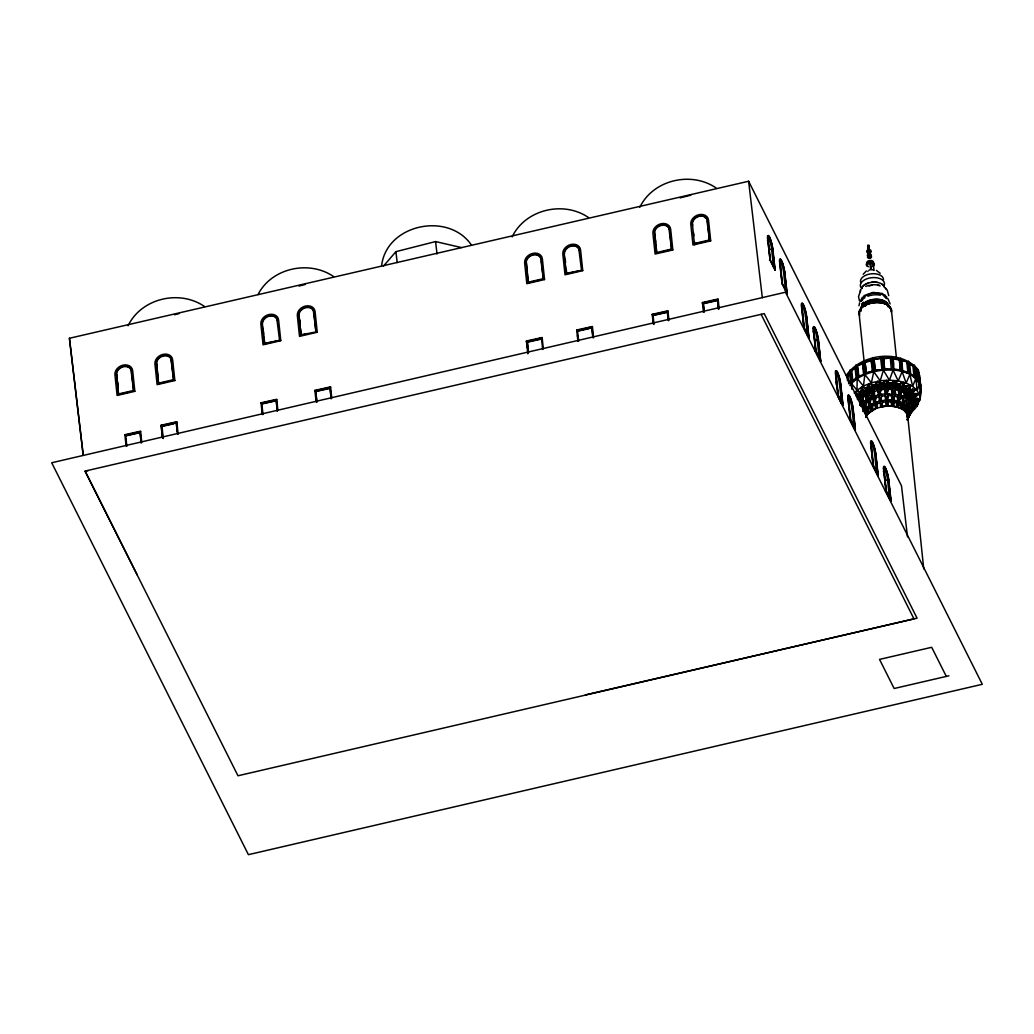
<?xml version="1.0" encoding="UTF-8"?>
<svg xmlns="http://www.w3.org/2000/svg" width="1034" height="1034" viewBox="0 0 1034 1034"><rect width="100%" height="100%" fill="white"/><g stroke="black" fill="none" stroke-linecap="round" stroke-linejoin="round"><path stroke-width="1.5" d="M860.456 289.753L860.43 291.653M866.363 410.95L863.791 410.537L866.363 410.95L866.324 416.211L863.791 410.537L863.209 411.416L863.312 406.065L860.404 405.587L863.312 406.065M885.595 288.796L885.518 288.059M887.224 298.464L886.5 298.387L886.526 296.551L885.518 296.642C878.409 290.502 864.644 292.544 860.844 301.437M846.316 375.458C860.921 353.266 901.079 348.833 918.308 369.926C918.735 383.989 925.262 404.061 909.985 412.695M855.777 365.08L857.186 378.496L856.966 390.232L854.213 393.166M888.723 295.608L887.262 290.166L884.962 287.607M905.357 409.089L905.306 411.61L907.942 407.021C901.092 399.163 888.904 399.253 879.43 401.063L882.041 406.827L882.545 400.585L882.041 406.827L879.43 401.063M858.97 305.767L859.603 302.82M867.681 246.751L867.72 245.95M868.263 247.604L868.108 248.923L867.707 246.415M868.663 246.764L868.702 245.95M859.797 405.225L859.939 401.114L860.249 404.1M898.611 403.338L900.847 404.152L902.798 402.859L907.309 406.233L907.413 403.777M129.121 392.054L118.561 394.51L116.351 372.718A7.845 6.282 -26.7 0 1 123.124 366.294A7.845 6.282 -26.7 0 1 130.891 369.345L133.644 391.007L131.589 371.503M167.611 381.611L158.577 383.717L156.354 361.926A7.845 6.282 -26.7 0 1 163.126 355.502A7.845 6.282 -26.7 0 1 170.894 358.552L173.647 380.215L170.636 380.913M262.209 323.875L262.287 322.078A7.845 6.282 -26.7 0 1 269.06 315.654A7.845 6.282 -26.7 0 1 276.828 318.705L279.581 340.367L264.51 343.87L262.209 323.875L264.51 343.87M262.455 324.366L262.546 322.582A7.845 6.282 -26.7 0 1 269.318 316.158A7.845 6.282 -26.7 0 1 277.073 319.196L277.28 320.372M306.995 334.021L300.726 334.926L298.761 313.625A7.845 6.282 -26.7 0 1 305.534 307.201A7.845 6.282 -26.7 0 1 313.302 310.252L315.887 330.415M300.972 335.417L299.007 314.129A7.845 6.282 -26.7 0 1 305.78 307.705A7.845 6.282 -26.7 0 1 313.548 310.756M538.83 280.279L528.271 282.734L526.06 260.943A7.845 6.282 -26.7 0 1 532.833 254.519A7.845 6.282 -26.7 0 1 540.601 257.569L543.354 279.232L541.454 261.227M528.271 282.734L526.306 261.434A7.845 6.282 -26.7 0 1 533.079 255.01A7.845 6.282 -26.7 0 1 540.847 258.061L541.053 259.237M564.163 253.834L564.254 252.05A7.845 6.282 -26.7 0 1 571.027 245.627A7.845 6.282 -26.7 0 1 578.794 248.677L581.535 270.339L566.218 273.338L564.163 253.834L566.218 273.338M564.409 254.338L564.499 252.542A7.845 6.282 -26.7 0 1 571.272 246.118A7.845 6.282 -26.7 0 1 579.04 249.168L579.234 250.344M669.334 229.613L669.14 228.449A7.845 6.282 -26.7 0 0 661.372 225.399A7.845 6.282 -26.7 0 0 654.6 231.823L656.564 253.11L654.354 231.332A7.845 6.282 -26.7 0 1 661.127 224.908A7.845 6.282 -26.7 0 1 668.882 227.945L671.635 249.621L669.748 231.616M708.006 240.896L694.434 244.037L692.224 222.258A7.845 6.282 -26.7 0 1 698.997 215.835A7.845 6.282 -26.7 0 1 706.765 218.872L709.505 240.547L707.463 221.043M692.379 224.533L692.47 222.749A7.845 6.282 -26.7 0 1 699.242 216.326A7.845 6.282 -26.7 0 1 707.01 219.376M879.495 388.577L879.882 382.283L877.607 381.456L875.695 383.071L878.758 388.926M885.156 393.812L898.843 394.859L905.655 397.651L909.842 388.797L910.308 393.269L906.288 393.902L909.661 400.74L909.842 388.797L907.18 392.623M894.061 388.125L896.646 382.257L895.302 380.783L892.161 382.787L892.213 393.799L893.376 400.326L894.837 400.559L892.988 406.388L891.218 401.709L891.903 400.093L892.988 406.388L894.824 400.559L893.803 402.123L896.388 402.536L897.758 401.037L897.292 396.552L898.83 394.859L897.77 383.679L895.599 388.616M907.128 419.765C911.032 413.768 915.904 405.651 908.964 399.848L906.223 400.959L907.309 406.233L908.964 399.848L908.485 395.363L912.272 395.001L909.661 400.74L908.485 395.363L906.288 393.902L906.74 398.374L903.781 403.506L904.491 385.734L901.881 390.27M909.661 400.74L909.817 398.349M864.644 405.78L864.954 408.766L868.702 413.161L869.051 407.978L870.718 406.582L872.282 410.472L872.903 405.431L875.087 404.281L876.845 408.34L877.646 403.467L876.561 402.071L868.728 405.587L863.209 411.416M857.393 399.46L861.257 399.111L861.723 403.583L867.397 399.253L864.243 394.885L864.54 393.424L867.371 393.424L871.584 397.043L875.113 402.536L876.082 397.586L878.978 396.668L876.173 384.028L874.376 384.674L873.226 396.526L865.988 399.99L861.736 403.583L865.897 407.965L866.363 402.704L868.25 401.114L869.969 404.927L870.718 399.809L873.2 398.517L875.113 402.536L868.728 405.587L872.282 410.472L871.197 404.281L872.903 405.431L871.197 404.281M867.694 246.144L868.676 246.157M865.781 393.657L861.232 389.159L861.387 387.401L865.652 388.112L866.673 393.45M904.233 384.002L899.8 390.891L899.645 383.976L903.457 382.464L904.233 384.002L899.8 390.891L897.77 383.679L895.056 389.857L895.534 394.329L893.376 400.326L891.915 400.106L891.747 389.327L894.5 387.556L893.88 394.07L892.226 393.799L890.158 382.787L886.926 393.799L882.157 383.11L879.869 394.626L874.376 384.674L872.528 385.268L871.727 384.26L868.844 383.911L867.784 385.514L871.921 390.968L867.784 385.514M906.185 391.964L910.179 387.143L910.347 385.385L906.107 386.315L904.078 392.442L905.655 397.651L907.826 391.615L904.078 392.442L901.221 391.408L904.491 385.734L905.655 397.651L906.068 395.156M904.75 404.139L902.178 409.193L902.798 402.859M900.64 382.89L899.8 390.891L903.457 382.464M863.39 397.314L859.344 397.302L862.795 402.678L863.39 397.314L865.523 395.518L867.397 399.253L868.314 394.044L869.969 404.927L866.001 399.99L865.523 395.518L861.283 390.8L862.795 402.678L856.915 394.988L857.225 397.974M879.546 388.797L879.882 382.283M863.429 361.073L864.838 374.489L863.442 386.031L856.966 390.232L851.357 383.407L849.935 369.978M849.909 385.592C865.484 363.58 930.755 361.318 919.536 400.843L921.1 388.81L918.308 369.926M904.117 400.946L903.781 403.506L902.333 398.374L899.813 397.47L901.687 395.88L899.024 401.489L897.292 396.552L894.358 396.087L893.376 400.326L891.437 395.621L892.226 393.799M905.37 391.808L906.107 386.315L902.876 385.152M872.709 390.697L872.528 385.268L874.389 391.537L873.226 396.526L870.201 391.744L870.938 390.4L873.691 390.632L874.842 389.159L877.181 389.521L879.869 394.626L882.157 383.11L884.173 388.086M897.977 407.409L900.278 401.942L897.977 407.409L897.758 401.037L896.388 402.536L897.977 407.409L898.404 404.695M913.009 407.215L914.211 408.495L911.29 412.579L913.009 407.215L915.18 406.194L913.655 405.031L912.583 408.469L912.324 402.95L915.672 403.842L912.583 408.469L915.142 397.056L912.647 399.977M864.54 393.424L867.397 399.253L867.229 387.285L873.226 396.526L870.938 390.4M899.541 398.814L899.024 401.489L898.843 394.859L904.556 396.927L908.964 399.835L906.223 400.959L906.702 405.431L905.306 411.61L904.285 406.427L906.689 405.431L909.183 408.611L906.482 409.231L907.438 418.473M910.023 394.729L910.308 393.269M886.784 388.021L888.387 381.624L886.371 380.46L884.135 381.779L884.574 388.021M878.099 394.898L880.994 400.83L881.627 394.355L880.994 400.83L878.099 394.898L885.143 393.812L887.224 400.106L888.684 393.799L887.224 400.106L885.182 395.634L884.677 389.34L881.149 389.883L878.499 388.357L877.181 389.521M888.452 401.709L888.788 400.106L887.547 406.194L885.686 401.722L885.182 395.634L882.067 396.112M907.374 420.127L908.033 416.857L907.232 413.69A21.649 12.421 -6 0 0 880.606 406.944C889.938 405.212 905.125 405.418 907.774 416.831M914.961 400.546L914.483 402.885L916.202 403.027L917.559 404.488L913.513 406.659M888.788 400.106L887.547 406.194L885.66 400.106L886.164 406.194M884.471 367.871L883.618 358.1L890.326 358.087L891.334 369.409L884.626 369.409L883.618 358.1M890.326 358.087L883.501 358.669M891.334 369.409L884.742 368.828M888.219 389.327L890.623 387.272L892.135 388.409L893.88 394.07L895.715 388.849L898.249 388.151L900.278 395.376L902.281 390.516L901.738 389.043L898.365 390.387L895.056 389.857L893.88 394.057L891.747 389.327L888.219 389.327L886.926 393.799L884.652 388.306L882.622 387.582L880.929 389.017M909.3 391.421L909.842 388.797M907.477 393.282L907.826 391.615M872.373 358.229L873.782 371.645L871.378 382.838L863.442 386.031L857.186 378.496M893.725 388.125L895.302 380.783M381.611 265.841C386.225 224.171 448.485 211.22 471.504 245.148M921.1 388.81L919.549 395.557L917.184 390.606L914.483 365.028M898.365 390.387L900.278 395.376L901.738 389.043M917.171 406.116L918.89 398.84M900.278 395.376L900.911 392.739M886.836 387.789L888.387 381.624M873.95 270.469L873.394 263.424M905.616 391.64L907.335 385.501M909.571 394.936L911.096 389.624L915.478 389.327L910.256 395.221L915.478 389.327M888.607 388.021L890.158 382.787L892.135 388.409M882.002 356.756L883.411 370.172L880.218 380.848L871.378 382.838L864.838 374.489M914.017 403.919L914.728 401.722L915.18 406.194M910.631 413.574L908.77 416.702L910.101 412.139L909.196 408.611L906.508 409.231L907.18 414.492L909.196 408.611L908.718 404.126L911.768 403.428L911.303 398.956L913.953 397.134L912.686 391.653L914.534 391.059M919.717 383.343L917.184 390.606C908.033 380.447 892.988 379.4 880.218 380.848L873.782 371.645M913.293 403.195L919.213 399.214L915.439 398.193L915.142 397.056L912.027 404.423L911.303 398.956M891.657 356.743L893.066 370.172L889.382 380.215L883.411 370.172M909.429 409.49L911.768 403.428L908.718 404.126L909.429 409.49L912.285 405.431M893.906 388.345L896.646 382.257M900.692 358.203L902.1 371.62L898.223 380.964L893.066 370.172M915.891 378.444L912.621 386.341L909.881 374.45L908.472 361.034M909.881 374.45L906.146 383.058L902.1 371.62M908.485 395.363L911.096 389.624L908.602 387.97L910.179 387.143M914.017 399.421L915.142 397.056L915.607 401.528L914.108 402.821M918.541 394.2L912.725 398.995L918.541 394.2L914.276 393.67L913.487 392.661L911.523 396.642L913.953 397.134M909.804 395.04L912.841 388.9M910.592 395.776L911.988 393.023M906.973 413.975L907.606 417.646L910.101 412.139L909.636 407.667L909.92 413.057L912.789 407.422L912.324 402.95M907.296 419.597L909.364 415.81L908.188 417.581M860.611 290.36L858.517 296.706L859.59 301.152M909.726 413.975L907.606 417.646L907.309 412.359L910.101 412.139L907.309 412.359L923.75 568.946M907.18 414.492L909.649 410.382M128.074 325.762C141.335 298.18 179.554 289.326 204.435 306.452M258.009 294.574C271.645 267.819 309.205 259.818 333.581 276.556M512.153 236.864C525.414 209.282 563.633 200.428 588.514 217.554M639.8 207.317C653.061 179.748 691.281 170.881 716.161 188.007M912.57 399.693L914.857 395.932M911.29 412.579L911.639 408.585L911.936 411.584L908.24 416.482M856.165 396.112L857.664 393.851L855.894 393.398L855.493 391.808L858.259 391.162L860.081 391.808L861.878 396.94M865.807 416.986L867.862 413.858L875.565 408.753L875.087 404.281L873.665 402.989L873.2 398.517L871.597 397.043L871.119 392.571L868.819 386.445L865.652 388.112M895.522 394.329L894.358 396.087L895.534 394.329L895.056 389.857M847.505 380.564L847.014 375.962L849.521 372.162L850.452 372.318L847.932 376.105L848.746 383.782M893.454 365.002L893.182 358.307L899.451 359.328L900.2 370.611L899.451 359.328M893.945 369.603L893.182 358.307M906.043 391.873L910.347 385.385M912.44 398.62L915.982 393.269M907.309 406.233L910.359 401.631L910.049 398.646M909.92 413.057L912.376 409.503M907.697 417.865L910.76 412.915M910.786 396.035L913.487 392.661M912.376 398.956L914.03 396.94M863.222 274.243L866.363 270.947M913.125 402.808L917.197 398.064M383.562 266.022L395.906 251.663L435.572 241.568L461.448 247.578M897.292 396.552L898.843 394.859M868.405 250.732L869.374 250.745M911.807 400.946L914.754 399.214L912.906 398.581L912.027 404.423L914.754 399.214L912.621 399.706M914.056 405.057L916.202 403.027M860.081 391.808L862.485 389.779L864.915 394.368M855.028 367.173L856.152 377.901L852.106 381.313L850.969 370.573L855.028 367.173L855.816 367.458L851.77 370.857L852.895 381.598M853.903 380.745L856.94 378.198L856.152 377.901M902.023 359.974L901.428 360.478L907.425 361.939L902.023 359.974L902.553 371.219L906.598 372.679M873.446 265.725L873.226 265.906A3.244 1.861 -6 0 0 872.166 263.528A3.244 1.861 -6 0 0 867.849 264.239A3.244 1.861 -6 0 0 868.159 266.72M913.319 403.131L919.213 399.214M902.333 398.374L904.543 396.914L902.333 398.374L902.798 402.859L900.847 404.152L901.312 408.624A21.443 12.292 -6 0 0 880.606 407.034M869.09 250.086L869.18 246.105L868.146 245.678M870.718 399.809L868.78 398.529L878.125 394.962M857.083 365.803L863.002 363.425L857.083 365.803L858.827 376.945L857.703 366.217M858.22 376.544L864.14 374.166M912.919 366.165L913.707 365.752L914.831 376.492L914.056 376.906L912.919 366.165L909.791 364.084M866.919 394.781L871.119 392.571L867.229 387.285L867.371 393.424M884.652 388.306L886.629 387.272L888.426 388.306M868.793 398.517L871.584 397.056L873.2 398.517M868.961 301.618L865.807 302.975L877.595 301.592L876.225 300.403L868.961 301.618L870.201 302.458M865.729 286.444L868.831 285.332M914.857 405.457L917.559 404.488M873.691 390.632L874.389 391.537L877.659 390.49L874.376 384.674L874.376 387.427M878.952 396.591L879.456 401.14L873.665 402.989L876.845 408.34L876.561 402.071M879.456 401.14L880.205 402.653L877.646 403.467L876.548 402.071M866.091 415.862A21.649 12.421 -6 0 1 875.436 408.598L880.684 407.125L880.18 402.562M864.941 361.978L866.453 373.209L864.941 361.978L871.145 360L872.179 366.643M865.329 362.469L871.533 360.504M866.065 372.705L872.657 371.245L867.694 372.822M914.289 367.406L916.951 370.805L917.856 370.521L919.433 383.717M918.993 381.249L916.331 377.849L915.426 378.147L917.197 380.409M174.488 314.775L179.063 313.612M299.059 286.056L305.159 284.505M680.114 197.895L690.79 195.18M264.252 343.378L279.581 340.367M300.726 334.926L316.042 331.914M528.025 282.23L543.096 278.741M709.259 240.043L694.189 243.546L694.809 244.787L694.486 241.788M656.319 252.619L671.389 249.116M567.963 273.493L580.022 270.688M662.587 251.714L670.122 249.97M767.422 240.676L768.314 240.47L768.197 238.893A7.845 1.357 76.9 0 1 769.735 238.208A7.845 1.357 76.9 0 1 772.269 247.01L774.582 268.388L770.356 259.973L768.314 240.47M158.318 383.226L173.402 379.724M118.315 394.006L133.399 390.516M770.317 249.401L772.527 248.884M769.477 260.18L770.356 259.973M785.724 292.157L783.669 272.666L784.56 272.459L784.302 270.572A7.845 1.357 76.9 0 0 781.769 261.783A7.845 1.357 76.9 0 0 780.231 262.468L782.376 283.549L786.603 291.963L51.7 462.767L248.406 854.666L982.3 684.301L785.594 292.402M176.879 422.131L161.226 425.762L162.519 438.002M162.028 426.15L176.387 422.816L177.305 431.592M526.526 341.556L542.178 337.924M261.124 403.338L276.776 399.706M314.969 390.904L330.622 387.272M124.985 435.224L140.637 431.592M527.327 341.944L541.687 338.609M261.925 403.725L276.285 400.391L277.358 410.627M576.791 330.531L592.443 326.899M125.786 435.611L140.146 432.277L141.063 441.053M577.592 330.919L591.952 327.584L593.025 337.834M702.513 303.052L718.165 299.421M652.325 314.84L667.977 311.208M653.126 315.228L667.486 311.893L652.997 314.75L654.005 324.392M807.412 334.783L805.525 316.779L806.404 316.572L806.145 314.698A7.845 1.357 76.9 0 0 803.612 305.909A7.845 1.357 76.9 0 0 802.074 306.581L804.232 327.662L808.459 336.076L806.404 316.572M813.086 331.772L813.965 331.565L813.861 329.975A7.845 1.357 76.9 0 1 815.399 329.303A7.845 1.357 76.9 0 1 817.933 338.092L820.233 359.47L816.02 351.069L813.965 331.565M815.968 340.483L818.191 339.979M815.128 351.263L816.02 351.069M841.598 403.674L839.556 384.17L840.435 383.963L840.177 382.089A7.845 1.357 76.9 0 0 837.643 373.3A7.845 1.357 76.9 0 0 836.105 373.972L838.264 395.053L842.49 403.467L841.598 403.674L838.083 396.668M853.994 428.141L851.938 408.637L852.83 408.43L852.572 406.556A7.845 1.357 76.9 0 0 850.038 397.767A7.845 1.357 76.9 0 0 848.5 398.439L850.659 419.52L854.872 427.934L852.83 408.43M874.725 454.456L875.604 454.249L875.359 452.375A7.845 1.357 76.9 0 0 872.812 443.586A7.845 1.357 76.9 0 0 871.274 444.258L873.433 465.339L877.659 473.753L876.767 473.96L874.467 452.582A7.845 1.357 76.9 0 0 870.964 442.552M883.359 471.504L884.251 471.297L884.148 469.72A7.845 1.357 76.9 0 1 885.686 469.035A7.845 1.357 76.9 0 1 888.219 477.837L890.52 499.215L886.306 490.801L884.251 471.297M886.254 480.228L888.477 479.711M885.414 491.008L886.306 490.801M948.915 675.797L894.151 688.515L879.533 659.408L931.699 647.297L946.304 676.404M83.185 455.089L69.42 338.273L748.616 181.247L901.493 485.812L907.503 536.84M585.347 694.887L917.08 618.19L764.204 313.612L85.072 471.09L137.263 574.982M527.818 353.796L526.448 341.026L542.139 337.511L543.302 348.626M577.916 341.246L576.701 330.014L592.404 326.486L593.568 337.614M528.387 352.71L527.198 341.466L541.506 338.26L541.881 338.958L527.405 342.202L528.477 352.465M578.665 341.155L577.463 330.441L591.952 327.584M703.482 312.242L702.422 302.535L718.113 299.007L719.121 308.597M653.294 324.03L652.234 314.323L667.925 310.795L668.933 320.385M589.238 328.592L577.67 331.19L577.463 330.441M704.025 311.001L703.185 302.962L717.48 299.757L717.854 300.467M316.094 401.619L314.892 390.374L330.583 386.858L331.746 397.974M162.454 437.783L161.136 425.233L176.827 421.717L178.158 434.37M262.248 414.052L261.033 402.808L276.724 399.292L277.9 410.408M716.407 300.791L703.379 303.712L703.185 302.962M316.831 402.058L315.641 390.813L329.949 387.608L330.324 388.306M163.243 438.519L161.899 425.672L176.194 422.467L176.568 423.164M262.972 414.492L261.796 403.247L276.091 400.042L276.466 400.74M667.667 312.242L653.191 315.499L652.997 314.75M328.877 388.629L315.848 391.55L315.641 390.813M126.109 445.938L124.894 434.694L140.585 431.178L141.761 442.306M173.673 423.824L162.092 426.409L161.899 425.672M275.018 401.063L261.99 403.984L261.796 403.247M126.833 446.378L125.657 435.133L140.146 432.277M138.879 432.949L125.851 435.87L125.657 435.133M88.265 470.599L85.137 471.258L237.975 775.771L913.953 618.849L761.114 314.336M861.761 395.272L864.243 394.885M882.933 402.148L891.218 401.709L891.683 406.181M873.989 359.341L880.671 358.32L873.989 359.341L875.255 370.637L877.931 370.224M875.113 370.082L881.937 369.616L880.671 358.32M918.631 376.053L919.614 375.898L920.738 386.638L918.657 372.098L919.614 375.898M918.799 382.994L919.782 382.838M902.281 390.516L904.957 390.206L905.332 391.615M869.788 261.576L870.628 261.524A3.244 1.861 -6 0 1 873.174 263.916M872.244 284.673L879.029 284.945M867.694 391.757L870.201 391.744M888.154 382.787L899.645 383.976M888.309 395.621L891.437 395.621L891.915 400.106L885.66 400.119M869.232 245.808L867.862 245.084L868.314 246.35L869.297 246.363L869.064 245.355M867.772 247.914L869.09 248.935L869.219 246.596M892.807 358.876L899.076 359.884M894.307 369.048L900.575 370.056M847.014 375.962L847.932 376.105M851.577 383.045L850.659 382.903L849.521 372.162M913.319 400.714L915.607 401.528M866.363 402.704L863.855 401.799L865.897 407.965M903.147 370.715L908.55 372.679L907.425 361.939M850.969 370.573L851.77 370.857M864.411 305.857L865.406 306.348M861.232 389.159L862.485 389.779M868.25 401.114L865.988 399.99L868.25 401.114L868.728 405.587M858.117 397.444L856.915 394.988L860.973 397.405M904.078 392.442L905.189 393.178M913.707 365.752L909.532 362.986L910.657 373.713L914.831 376.492M876.418 270.391L880.167 273.286M855.894 393.398L861.038 397.25M855.493 391.808L861.18 397.146M856.915 394.988L860.172 398.077M894.5 387.556L895.715 388.849M861.968 396.798L861.283 390.8L864.463 394.342M863.377 390.774L866.04 393.773M917.856 370.521L915.206 367.122L916.331 377.849M861.387 387.401L866.001 393.553M887.87 298.58L890.145 304.009M858.259 391.162L861.645 397.043M877.659 390.49L874.376 384.674L874.842 389.159M886.5 298.387L884.962 294.884L883.747 295.168L882.674 293.553L873.058 292.402L864.023 295.659L863.778 297.042L862.123 297.469L862.253 298.839L861.051 299.433L861.529 300.739M875.695 383.071L878.654 388.732M859.344 397.302L860.107 398.827M787.094 293.824L782.131 283.936L779.946 263.231A9.241 1.603 76.9 0 1 781.639 260.646A9.241 1.603 76.9 0 1 784.922 273.118L787.094 293.824L784.431 271.244M838.018 395.44L842.981 405.341L840.81 384.635A9.241 1.603 76.9 0 0 837.527 372.162A9.241 1.603 76.9 0 0 835.834 374.735L838.018 395.44L835.382 372.925A9.487 1.59 76.4 0 1 838.923 376.803M855.364 429.808L850.4 419.907L848.229 399.202A9.241 1.603 76.9 0 1 849.922 396.629A9.241 1.603 76.9 0 1 853.192 409.102L855.364 429.808L852.701 407.215A9.487 1.59 76.4 0 0 851.848 403.234M891.011 501.089L886.048 491.189L883.876 470.483A9.241 1.603 76.9 0 1 885.569 467.898A9.241 1.603 76.9 0 1 888.839 480.383L891.011 501.089L888.361 478.496A9.487 1.59 76.4 0 0 885.207 467.846A9.487 1.59 76.4 0 0 883.424 468.673L886.086 491.253M770.11 260.361L775.073 270.262L772.902 249.556A9.241 1.603 76.9 0 0 769.619 237.07A9.241 1.603 76.9 0 0 767.926 239.655L770.11 260.361L767.474 237.846A9.487 1.59 76.4 0 1 769.27 237.019A9.487 1.59 76.4 0 1 772.411 247.669L775.073 270.262M808.95 337.95L803.974 328.049L801.802 307.344A9.241 1.603 76.9 0 1 803.496 304.772A9.241 1.603 76.9 0 1 806.766 317.244L808.95 337.95L806.287 315.357M820.725 361.344L815.761 351.444L813.59 330.738A9.241 1.603 76.9 0 1 815.283 328.166A9.241 1.603 76.9 0 1 818.553 340.638L820.725 361.344L818.075 338.751A9.487 1.59 76.4 0 0 817.687 336.787M873.187 465.727L878.15 475.627L875.979 454.921A9.241 1.603 76.9 0 0 872.696 442.449A9.241 1.603 76.9 0 0 871.003 445.021L873.187 465.727L870.563 443.211A9.487 1.59 76.4 0 1 874.092 447.089M692.134 224.042L692.754 225.283M314 312.41L315.797 331.423M171.347 360.22L173.647 380.215M156.276 363.722L157.207 367.962M116.273 374.502L116.894 375.743M896.517 358.669L891.373 309.644L890.248 307.356A16.311 9.358 -6 0 0 870.964 303.298A16.311 9.358 -6 0 0 859.176 314.478L864.166 361.926M859.176 314.478L859.732 315.616M868.844 383.911L872.101 390.697M702.422 302.535L703.094 306.387M652.234 314.323L652.583 315.047M576.701 330.014L577.05 330.738M526.448 341.026L527.443 348.019M314.892 390.374L315.228 391.098M261.033 402.808L261.382 403.531M161.136 425.233L161.485 425.956M124.894 434.694L125.243 435.417M870.021 256.975L869.064 257.195M861.257 399.111L862.795 402.678M885.983 388.021L884.16 382.8L880.167 383.407L881.149 389.883M867.823 410.64L868.702 413.161L866.854 407.176L869.051 407.978L866.841 407.176L868.702 413.161M864.411 387.285L866.427 393.282M861.283 390.8L862.123 393.398M884.135 381.779L885.983 387.815M171.592 360.711L171.153 359.044A7.845 6.282 -26.7 0 0 163.385 355.993A7.845 6.282 -26.7 0 0 156.612 362.417L158.577 383.717M527.198 341.466L527.405 342.202M900.847 404.152L902.178 409.193M878.499 388.357L879.869 394.626M899.011 389.676L897.77 383.679L898.249 388.151M877.607 381.456L879.094 388.694M892.161 382.787L893.169 388.228M867.229 387.285L868.095 392.687M851.938 408.637L851.68 406.763A7.845 1.357 76.9 0 0 848.19 396.72M839.556 384.17L839.298 382.296A7.845 1.357 76.9 0 0 835.795 372.266M805.525 316.779L805.266 314.905A7.845 1.357 76.9 0 0 801.764 304.862M783.669 272.666L783.41 270.779A7.845 1.357 76.9 0 0 780.36 261.124M871.727 384.26L872.748 392.054M875.488 453.034L878.15 475.627M850.439 419.985L847.777 397.392A9.487 1.59 76.4 0 1 851.305 401.27M840.319 382.748L842.981 405.341M815.8 351.521L813.138 328.928A9.487 1.59 76.4 0 1 814.391 327.183A9.487 1.59 76.4 0 1 817.209 334.77M804.013 328.127L801.35 305.534A9.487 1.59 76.4 0 1 802.617 303.789A9.487 1.59 76.4 0 1 805.434 311.376M782.169 284.001L779.507 261.408A9.487 1.59 76.4 0 1 780.76 259.663M748.616 181.247L762.329 297.676M435.572 241.568L437.033 254.041M395.906 251.663L397.198 262.571M69.42 338.273L83.237 455.244M919.808 379.129L920.622 386.806M916.951 370.805L918.076 381.546M906.831 362.443L907.955 373.171M904.491 385.734L904.957 390.206M902.23 368.143L902.553 371.219M904.285 406.427L904.75 410.899M896.388 402.536L896.853 407.008M892.601 381.753L893.247 388.021M890.158 382.787L890.623 387.272M870.77 262.882L871.494 269.68A3.244 1.861 -6 0 1 873.627 270.249M869.93 262.933L870.641 269.745A3.244 1.861 -6 0 0 869.103 270.21M882.157 383.11L882.622 387.582M889.486 497.923L887.327 478.044A7.845 1.357 76.9 0 0 883.501 468.143M874.131 359.897L875.255 370.637M871.145 360L872.269 370.741M874.389 391.537L875.113 402.536M870.718 406.582L871.197 411.054M875.604 454.249L877.659 473.753M863.325 366.501L863.972 372.628M867.552 410.873L867.862 413.858M862.395 363.024L863.519 373.752M856.307 372.059L856.617 375.122M840.435 383.963L842.49 403.467M835.963 381.766L836.273 384.764M819.199 358.178L817.041 338.299A7.845 1.357 76.9 0 0 813.215 328.411M784.56 272.459L786.603 291.963M773.535 267.095L771.39 247.216A7.845 1.357 76.9 0 0 767.887 237.174M718.591 308.882L717.674 300.106L703.314 303.44L704.232 312.203M717.48 299.757L718.501 309.399M693.543 232.779L693.866 235.778M667.641 313.354L668.403 320.669M667.292 311.544L668.145 319.571M655.362 238.854L655.672 241.853M656.306 247.85L656.616 250.861M652.906 318.175L653.41 322.879M591.771 327.235L592.779 336.877M577.541 335.443L578.045 340.134M565.262 259.573L565.572 262.584M566.361 270.081L566.671 273.079M541.506 338.26L542.682 349.505M527.069 268.465L527.392 271.477M331.203 398.193L330.13 387.957L315.771 391.291L316.921 401.812M329.949 387.608L331.126 398.853M315.887 397.366L316.391 402.071M299.614 319.661L299.925 322.66M300.558 328.657L301.023 333.155M276.091 400.042L277.28 411.286M263.463 331.113L263.773 334.111M264.407 340.108L264.717 343.107M262.041 409.8L262.533 414.505M176.194 422.467L177.383 433.711M157.995 375.458L158.318 378.457M161.808 429.097L162.467 435.366M139.952 431.928L141.141 443.172M125.579 438.558L126.238 444.827M117.514 381.74L117.837 384.751M118.561 394.51L116.609 373.209A7.845 6.282 -26.7 0 1 123.369 366.786A7.845 6.282 -26.7 0 1 131.137 369.836M851.357 383.407L851.861 389.262M868.715 247.436L868.754 248.703M868.198 246.105L868.392 247.643M868.702 246.919L868.702 248.082M867.72 246.919L868.108 250.073L868.263 247.1M886.629 387.272L886.926 393.799M886.371 380.46L886.435 387.853M868.689 246.415L868.663 247.41M781.29 260.581A9.487 1.59 76.4 0 1 783.035 265.286M783.578 267.25A9.487 1.59 76.4 0 1 784.056 269.267M874.635 449.053A9.487 1.59 76.4 0 1 875.1 451.07M839.466 378.767A9.487 1.59 76.4 0 1 839.931 380.783M865.704 416.922A21.443 12.292 -6 0 1 875.488 408.663M891.373 309.644A16.311 9.358 -6 0 1 891.398 312.087M859.189 314.491A16.273 9.332 -6 0 1 874.699 302.523A16.273 9.332 -6 0 1 891.321 311.673M869.258 258.229A2.029 1.163 -6 0 1 867.746 256.639A2.029 1.163 -6 0 1 871.016 256.161A2.029 1.163 -6 0 1 870.292 258.073M868.108 256.354A2.029 1.163 -6 0 1 867.655 254.842A2.029 1.163 -6 0 1 870.292 254.248A2.029 1.163 -6 0 1 871.21 255.669M869.012 257.789A1.318 0.75 -6 0 1 868.495 256.665A1.318 0.75 -6 0 1 870.576 256.522A1.318 0.75 -6 0 1 870.021 257.724M867.009 251.391A2.029 1.163 -6 0 1 867.953 249.84A2.029 1.163 -6 0 1 870.576 250.073A2.029 1.163 -6 0 1 870.085 251.663M868.095 251.947A2.029 1.163 -6 0 1 867.629 251.831M867.849 271.528A3.244 1.861 -6 0 1 868.069 271.05M868.56 254.803A1.318 0.75 -6 0 1 870.395 254.816M866.996 263.864A3.244 1.861 -6 0 1 870.628 261.524M861.154 307.964A13.7 7.858 -6 0 1 875.113 299.291A13.7 7.858 -6 0 1 888.439 306.426M861.283 301.359A13.636 7.82 -6 0 1 864.941 297.637M867.81 296.228A13.636 7.82 -6 0 1 880.348 295.207M884.148 296.551A13.636 7.82 -6 0 1 886.241 298.063M860.172 310.458A14.98 8.595 -6 0 1 874.699 301.67A14.98 8.595 -6 0 1 889.796 308.016M860.727 308.895A14.243 8.169 -6 0 1 874.363 300.519A14.243 8.169 -6 0 1 888.865 306.348M859.797 313.832A15.6 8.944 -6 0 1 859.668 311.48M860.585 309.153A15.6 8.944 -6 0 1 876.664 302.251A15.6 8.944 -6 0 1 890.468 308.765M872.076 266.682A3.244 1.861 -6 0 1 870.473 267.069M868.366 266.501A4.058 2.327 -6 0 1 866.919 263.256A4.058 2.327 -6 0 1 872.799 262.3A4.058 2.327 -6 0 1 873.226 265.712M862.227 305.418A13.442 7.716 -6 0 1 877.724 299.433A13.442 7.716 -6 0 1 888.141 306.943M866.97 263.088A3.27 1.874 -6 0 1 869.995 260.465A3.27 1.874 -6 0 1 873.239 262.546M868.844 285.862A11.452 6.566 -6 0 1 871.727 285.229M877.582 285.281A11.452 6.566 -6 0 1 880.154 285.966M861.568 288.693A11.452 6.566 -6 0 1 868.547 282.993M871.429 282.36A11.452 6.566 -6 0 1 877.271 282.411M881.95 284.169A11.452 6.566 -6 0 1 884.173 287.168M861.813 288.68A12.124 6.954 -6 0 1 871.132 277.745A12.124 6.954 -6 0 1 884.005 285.746M860.805 282.734A11.542 6.618 -6 0 1 870.757 273.868A11.542 6.618 -6 0 1 883.475 279.749M869.387 285.668A11.516 6.605 -6 0 1 872.321 285.113M861.852 287.698A11.516 6.605 -6 0 1 873.135 282.14A11.516 6.605 -6 0 1 884.018 286.457M705.136 217.709A7.845 6.282 -26.7 0 1 706.468 218.743M868.263 249.789L869.258 249.801L868.301 249.711M868.508 252.063L869.504 252.063L868.534 251.986M860.689 308.882L860.818 311.027L860.689 308.882M863.493 302.406L861.852 304.319A13.675 7.845 -6 0 1 863.519 302.393M280.783 340.69L263.05 344.813L260.865 324.107A9.241 7.406 -26.7 0 1 268.943 314.517A9.241 7.406 -26.7 0 1 278.598 319.984L280.783 340.69M317.244 332.25L299.511 336.36L297.34 315.654A9.241 7.406 -26.7 0 1 305.405 306.064A9.241 7.406 -26.7 0 1 315.073 311.531L317.244 332.25M544.543 279.555L526.81 283.678L524.639 262.972A9.241 7.406 -26.7 0 1 532.717 253.382A9.241 7.406 -26.7 0 1 542.372 258.849L544.543 279.555M582.737 270.662L565.003 274.786L562.819 254.08A9.241 7.406 -26.7 0 1 570.897 244.489A9.241 7.406 -26.7 0 1 580.565 249.957L582.737 270.662M710.707 240.87L692.974 244.98L690.802 224.275A9.241 7.406 -26.7 0 1 698.868 214.684A9.241 7.406 -26.7 0 1 708.536 220.164L710.707 240.87M672.837 249.944L655.104 254.054L652.919 233.348A9.241 7.406 -26.7 0 1 660.997 223.758A9.241 7.406 -26.7 0 1 670.665 229.238L672.837 249.944M174.849 380.538L157.116 384.661L154.932 363.955A9.241 7.406 -26.7 0 1 163.01 354.365A9.241 7.406 -26.7 0 1 172.665 359.832L174.849 380.538M134.847 391.33L117.1 395.453L114.929 374.747A9.241 7.406 -26.7 0 1 123.007 365.157A9.241 7.406 -26.7 0 1 132.662 370.624L134.847 391.33M864.489 404.294L861.723 403.596L864.489 404.294M867.397 409.386L864.954 408.766L867.397 409.386M908.964 399.835L906.74 398.374L908.951 399.835M876.082 397.586L874.854 396.009L876.082 397.586M867.772 253.072A2.029 1.163 -6 0 0 871.003 252.076A2.029 1.163 -6 0 0 868.237 251.042A2.029 1.163 -6 0 0 867.772 253.072"/></g></svg>
